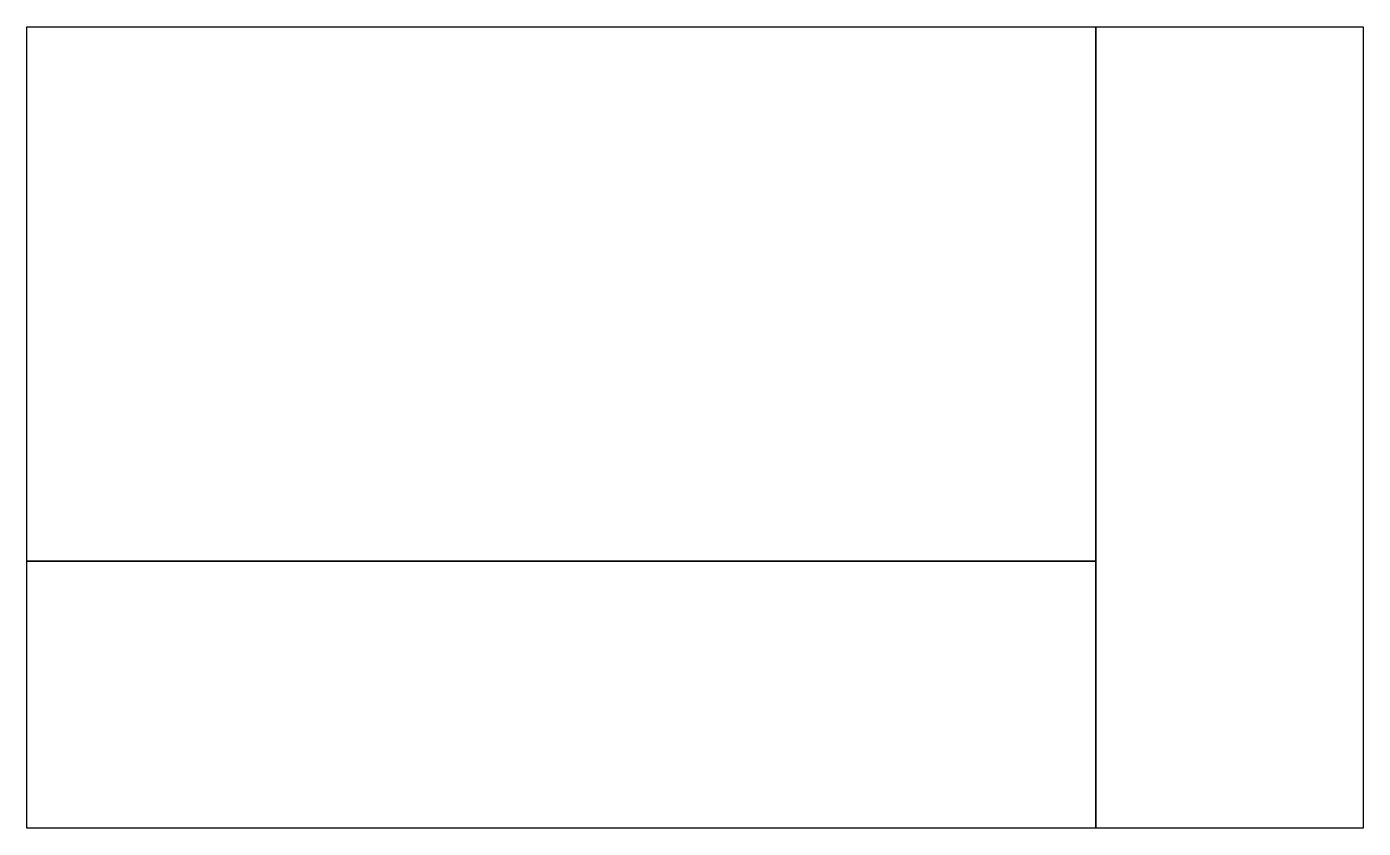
# Model space of a CAD drawing. Extents: x 0 to 125, y -25 to 50.
import ezdxf

# ---------------------------------------------------------------- set-up
doc = ezdxf.new("R2010")
doc.units = 0
doc.layers.add('Layer_1', color=7, linetype='CONTINUOUS')

msp = doc.modelspace()

# ---------------------------------------------------------------- linework, layer by layer
at = {"layer": 'Layer_1', "color": 7}
for points in [[(0, 49.999992), (100, 49.999992), (100, -0.000008), (0, -0.000008), (0, 49.999992)], [(100, 49.999992), (125, 49.999992), (125, -25.000008), (100, -25.000008), (100, 49.999992)], [(0, 0.000024), (100, 0.000024), (100, -24.999976), (0, -24.999976), (0, 0.000024)]]:
    msp.add_lwpolyline(points, close=True, dxfattribs=at)

doc.saveas('drawing.dxf')
